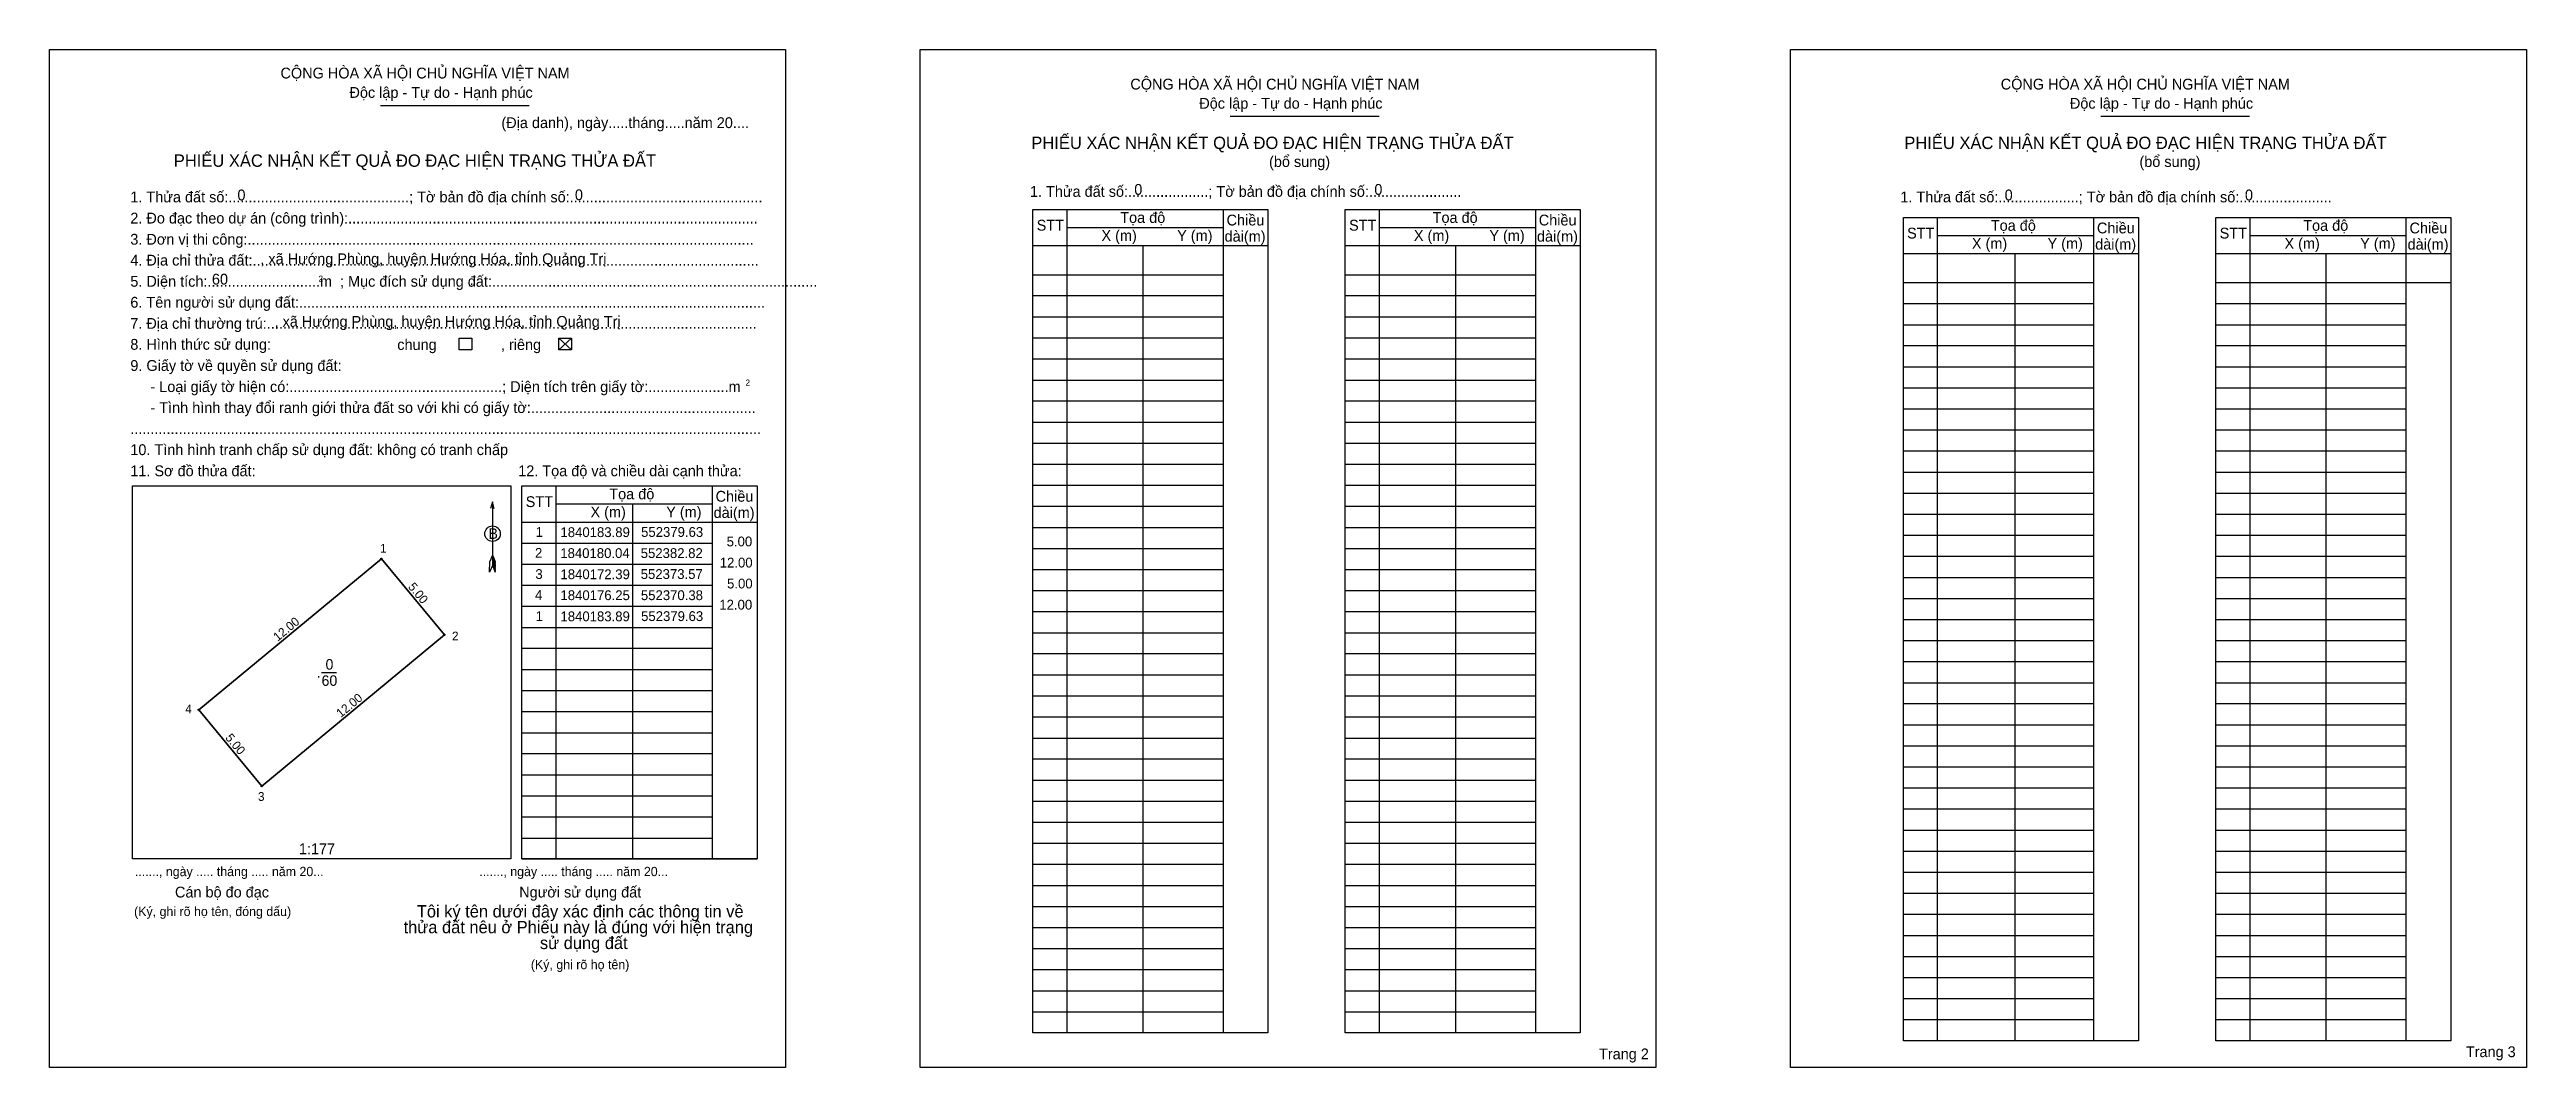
# Model space of a CAD drawing. Extents: x 552363 to 552488, y 1840158 to 1840210.
import ezdxf

# ---------------------------------------------------------------- set-up
doc = ezdxf.new("R2010")
doc.units = 0
for name, color, linetype in [('Level 1', 7, 'Continuous'), ('Level 10', 7, 'Continuous'), ('Level 11', 7, 'Continuous'), ('Level 13', 7, 'Continuous'), ('Level 15', 7, 'Continuous'), ('Level 2', 7, 'Continuous'), ('Level 48', 7, 'Continuous'), ('Level 49', 7, 'Continuous'), ('Level 50', 7, 'Continuous'), ('Level 52', 7, 'Continuous'), ('Level 55', 7, 'Continuous'), ('Level 6', 7, 'Continuous'), ('Level 9', 7, 'Continuous')]:
    doc.layers.add(name, color=color, linetype=linetype)

msp = doc.modelspace()

# ---------------------------------------------------------------- linework, layer by layer
at = {"layer": 'Level 1'}
for p, q in [((552362.83, 1840209.66), (552362.83, 1840209.66)), ((552406.89, 1840209.66), (552406.89, 1840209.66)), ((552379.58, 1840206.84), (552387.11, 1840206.84)), ((552422.59, 1840206.29), (552430.12, 1840206.29)), ((552466.64, 1840206.29), (552474.17, 1840206.29)), ((552414.32, 1840201.57), (552414.32, 1840159.9)), ((552422.22, 1840201.57), (552422.22, 1840159.9)), ((552430.13, 1840201.57), (552430.13, 1840159.9)), ((552438.03, 1840201.57), (552438.03, 1840159.9)), ((552414.32, 1840200.65), (552422.22, 1840200.65)), ((552430.13, 1840200.65), (552438.03, 1840200.65)), ((552458.37, 1840201.17), (552458.37, 1840159.5)), ((552458.37, 1840200.26), (552466.28, 1840200.26)), ((552466.28, 1840201.17), (552466.28, 1840159.5)), ((552474.19, 1840201.17), (552474.19, 1840159.5)), ((552474.19, 1840200.26), (552482.09, 1840200.26)), ((552482.09, 1840201.17), (552482.09, 1840159.5)), ((552412.6, 1840199.74), (552424.49, 1840199.74)), ((552412.6, 1840199.74), (552422.22, 1840199.74)), ((552418.16, 1840199.74), (552418.16, 1840159.9)), ((552428.41, 1840199.74), (552440.3, 1840199.74)), ((552428.41, 1840199.74), (552438.03, 1840199.74)), ((552433.99, 1840199.74), (552433.99, 1840159.9)), ((552456.66, 1840199.34), (552468.55, 1840199.34)), ((552456.66, 1840199.34), (552466.28, 1840199.34)), ((552462.29, 1840199.34), (552462.29, 1840159.5)), ((552472.47, 1840199.34), (552484.36, 1840199.34)), ((552472.47, 1840199.34), (552482.09, 1840199.34)), ((552478.03, 1840199.34), (552478.03, 1840159.5)), ((552412.6, 1840198.27), (552422.22, 1840198.27)), ((552428.41, 1840198.27), (552438.03, 1840198.27)), ((552456.66, 1840197.88), (552466.28, 1840197.88)), ((552472.47, 1840197.88), (552482.09, 1840197.88)), ((552482.09, 1840197.88), (552484.36, 1840197.88)), ((552412.6, 1840197.21), (552422.22, 1840197.21)), ((552428.41, 1840197.21), (552438.03, 1840197.21)), ((552456.66, 1840196.81), (552466.28, 1840196.81)), ((552472.47, 1840196.81), (552482.09, 1840196.81)), ((552388.61, 1840195.05), (552389.25, 1840194.46)), ((552388.61, 1840194.46), (552389.25, 1840195.05)), ((552412.6, 1840196.14), (552422.22, 1840196.14)), ((552412.6, 1840195.08), (552422.22, 1840195.08)), ((552428.41, 1840196.14), (552438.03, 1840196.14)), ((552428.41, 1840195.08), (552438.03, 1840195.08)), ((552456.66, 1840195.74), (552466.28, 1840195.74)), ((552472.47, 1840195.74), (552482.09, 1840195.74)), ((552412.6, 1840194.01), (552422.22, 1840194.01)), ((552428.41, 1840194.01), (552438.03, 1840194.01)), ((552456.66, 1840194.68), (552466.28, 1840194.68)), ((552472.47, 1840194.68), (552482.09, 1840194.68)), ((552412.6, 1840192.94), (552422.22, 1840192.94)), ((552428.41, 1840192.94), (552438.03, 1840192.94)), ((552456.66, 1840193.61), (552466.28, 1840193.61)), ((552456.66, 1840192.55), (552466.28, 1840192.55)), ((552472.47, 1840193.61), (552482.09, 1840193.61)), ((552472.47, 1840192.55), (552482.09, 1840192.55)), ((552412.6, 1840191.88), (552422.22, 1840191.88)), ((552428.41, 1840191.88), (552438.03, 1840191.88)), ((552456.66, 1840191.48), (552466.28, 1840191.48)), ((552472.47, 1840191.48), (552482.09, 1840191.48)), ((552412.6, 1840190.81), (552422.22, 1840190.81)), ((552428.41, 1840190.81), (552438.03, 1840190.81)), ((552456.66, 1840190.42), (552466.28, 1840190.42)), ((552472.47, 1840190.42), (552482.09, 1840190.42)), ((552412.6, 1840189.75), (552422.22, 1840189.75)), ((552428.41, 1840189.75), (552438.03, 1840189.75)), ((552456.66, 1840189.35), (552466.28, 1840189.35)), ((552472.47, 1840189.35), (552482.09, 1840189.35)), ((552367.03, 1840187.57), (552367.03, 1840187.57)), ((552386.74, 1840187.58), (552398.64, 1840187.58)), ((552388.46, 1840187.58), (552388.46, 1840168.7)), ((552396.36, 1840187.58), (552396.36, 1840168.7)), ((552412.6, 1840188.68), (552422.22, 1840188.68)), ((552412.6, 1840187.62), (552422.22, 1840187.62)), ((552428.41, 1840188.68), (552438.03, 1840188.68)), ((552428.41, 1840187.62), (552438.03, 1840187.62)), ((552456.66, 1840188.28), (552466.28, 1840188.28)), ((552472.47, 1840188.28), (552482.09, 1840188.28)), ((552385.25, 1840186.77), (552385.25, 1840183.55)), ((552388.46, 1840186.67), (552396.36, 1840186.67)), ((552392.33, 1840186.67), (552392.33, 1840168.7)), ((552412.6, 1840186.55), (552422.22, 1840186.55)), ((552428.41, 1840186.55), (552438.03, 1840186.55)), ((552456.66, 1840187.22), (552466.28, 1840187.22)), ((552472.47, 1840187.22), (552482.09, 1840187.22)), ((552386.74, 1840185.75), (552398.64, 1840185.75)), ((552386.74, 1840185.75), (552396.36, 1840185.75)), ((552412.6, 1840185.48), (552422.22, 1840185.48)), ((552428.41, 1840185.48), (552438.03, 1840185.48)), ((552456.66, 1840186.15), (552466.28, 1840186.15)), ((552456.66, 1840185.09), (552466.28, 1840185.09)), ((552472.47, 1840186.15), (552482.09, 1840186.15)), ((552472.47, 1840185.09), (552482.09, 1840185.09)), ((552385.1, 1840183.22), (552385.11, 1840183.75)), ((552385.25, 1840184.08), (552385.11, 1840183.75)), ((552385.25, 1840184.08), (552385.38, 1840183.75)), ((552385.25, 1840184.03), (552385.38, 1840183.7)), ((552385.25, 1840183.99), (552385.38, 1840183.66)), ((552385.25, 1840183.94), (552385.38, 1840183.61)), ((552385.25, 1840183.89), (552385.38, 1840183.56)), ((552385.25, 1840183.85), (552385.38, 1840183.51)), ((552385.25, 1840183.8), (552385.38, 1840183.46)), ((552385.25, 1840183.75), (552385.39, 1840183.42)), ((552385.39, 1840183.22), (552385.38, 1840183.75)), ((552386.74, 1840184.69), (552396.36, 1840184.69)), ((552412.6, 1840184.42), (552422.22, 1840184.42)), ((552428.41, 1840184.42), (552438.03, 1840184.42)), ((552456.66, 1840184.02), (552466.28, 1840184.02)), ((552472.47, 1840184.02), (552482.09, 1840184.02)), ((552385.25, 1840183.55), (552385.1, 1840183.22)), ((552385.25, 1840183.71), (552385.39, 1840183.37)), ((552385.25, 1840183.66), (552385.39, 1840183.32)), ((552385.25, 1840183.62), (552385.39, 1840183.27)), ((552385.25, 1840183.55), (552385.39, 1840183.22)), ((552386.74, 1840183.62), (552396.36, 1840183.62)), ((552386.74, 1840182.55), (552396.36, 1840182.55)), ((552412.6, 1840183.35), (552422.22, 1840183.35)), ((552428.41, 1840183.35), (552438.03, 1840183.35)), ((552456.66, 1840182.95), (552466.28, 1840182.95)), ((552472.47, 1840182.95), (552482.09, 1840182.95)), ((552386.74, 1840181.49), (552396.36, 1840181.49)), ((552412.6, 1840182.29), (552422.22, 1840182.29)), ((552412.6, 1840181.22), (552422.22, 1840181.22)), ((552428.41, 1840182.29), (552438.03, 1840182.29)), ((552428.41, 1840181.22), (552438.03, 1840181.22)), ((552456.66, 1840181.89), (552466.28, 1840181.89)), ((552472.47, 1840181.89), (552482.09, 1840181.89)), ((552386.74, 1840180.42), (552396.36, 1840180.42)), ((552412.6, 1840180.15), (552422.22, 1840180.15)), ((552428.41, 1840180.15), (552438.03, 1840180.15)), ((552456.66, 1840180.82), (552466.28, 1840180.82)), ((552472.47, 1840180.82), (552482.09, 1840180.82)), ((552386.74, 1840179.36), (552396.36, 1840179.36)), ((552412.6, 1840179.09), (552422.22, 1840179.09)), ((552428.41, 1840179.09), (552438.03, 1840179.09)), ((552456.66, 1840179.76), (552466.28, 1840179.76)), ((552472.47, 1840179.76), (552482.09, 1840179.76)), ((552386.74, 1840178.29), (552396.36, 1840178.29)), ((552412.6, 1840178.02), (552422.22, 1840178.02)), ((552428.41, 1840178.02), (552438.03, 1840178.02)), ((552456.66, 1840178.69), (552466.28, 1840178.69)), ((552456.66, 1840177.62), (552466.28, 1840177.62)), ((552472.47, 1840178.69), (552482.09, 1840178.69)), ((552472.47, 1840177.62), (552482.09, 1840177.62)), ((552386.74, 1840177.22), (552396.36, 1840177.22)), ((552412.6, 1840176.96), (552422.22, 1840176.96)), ((552428.41, 1840176.96), (552438.03, 1840176.96)), ((552456.66, 1840176.56), (552466.28, 1840176.56)), ((552472.47, 1840176.56), (552482.09, 1840176.56)), ((552386.74, 1840176.16), (552396.36, 1840176.16)), ((552386.74, 1840175.09), (552396.36, 1840175.09)), ((552412.6, 1840175.89), (552422.22, 1840175.89)), ((552428.41, 1840175.89), (552438.03, 1840175.89)), ((552456.66, 1840175.49), (552466.28, 1840175.49)), ((552472.47, 1840175.49), (552482.09, 1840175.49)), ((552386.74, 1840174.03), (552396.36, 1840174.03)), ((552412.6, 1840174.82), (552422.22, 1840174.82)), ((552412.6, 1840173.76), (552422.22, 1840173.76)), ((552428.41, 1840174.82), (552438.03, 1840174.82)), ((552428.41, 1840173.76), (552438.03, 1840173.76)), ((552456.66, 1840174.43), (552466.28, 1840174.43)), ((552472.47, 1840174.43), (552482.09, 1840174.43)), ((552386.74, 1840172.96), (552396.36, 1840172.96)), ((552412.6, 1840172.69), (552422.22, 1840172.69)), ((552428.41, 1840172.69), (552438.03, 1840172.69)), ((552456.66, 1840173.36), (552466.28, 1840173.36)), ((552472.47, 1840173.36), (552482.09, 1840173.36)), ((552386.74, 1840171.89), (552396.36, 1840171.89)), ((552412.6, 1840171.63), (552422.22, 1840171.63)), ((552428.41, 1840171.63), (552438.03, 1840171.63)), ((552456.66, 1840172.3), (552466.28, 1840172.3)), ((552456.66, 1840171.23), (552466.28, 1840171.23)), ((552472.47, 1840172.3), (552482.09, 1840172.3)), ((552472.47, 1840171.23), (552482.09, 1840171.23)), ((552386.74, 1840170.83), (552396.36, 1840170.83)), ((552412.6, 1840170.56), (552422.22, 1840170.56)), ((552428.41, 1840170.56), (552438.03, 1840170.56)), ((552456.66, 1840170.16), (552466.28, 1840170.16)), ((552472.47, 1840170.16), (552482.09, 1840170.16)), ((552386.17, 1840168.7), (552386.17, 1840168.7)), ((552386.74, 1840169.76), (552396.36, 1840169.76)), ((552386.74, 1840168.7), (552398.64, 1840168.7)), ((552412.6, 1840169.5), (552422.22, 1840169.5)), ((552428.41, 1840169.5), (552438.03, 1840169.5)), ((552456.66, 1840169.1), (552466.28, 1840169.1)), ((552472.47, 1840169.1), (552482.09, 1840169.1)), ((552412.6, 1840168.43), (552422.22, 1840168.43)), ((552428.41, 1840168.43), (552438.03, 1840168.43)), ((552456.66, 1840168.03), (552466.28, 1840168.03)), ((552472.47, 1840168.03), (552482.09, 1840168.03)), ((552412.6, 1840167.36), (552422.22, 1840167.36)), ((552412.6, 1840166.3), (552422.22, 1840166.3)), ((552428.41, 1840167.36), (552438.03, 1840167.36)), ((552428.41, 1840166.3), (552438.03, 1840166.3)), ((552456.66, 1840166.97), (552466.28, 1840166.97)), ((552472.47, 1840166.97), (552482.09, 1840166.97)), ((552412.6, 1840165.23), (552422.22, 1840165.23)), ((552428.41, 1840165.23), (552438.03, 1840165.23)), ((552456.66, 1840165.9), (552466.28, 1840165.9)), ((552472.47, 1840165.9), (552482.09, 1840165.9)), ((552412.6, 1840164.17), (552422.22, 1840164.17)), ((552428.41, 1840164.17), (552438.03, 1840164.17)), ((552456.66, 1840164.83), (552466.28, 1840164.83)), ((552456.66, 1840163.77), (552466.28, 1840163.77)), ((552472.47, 1840164.83), (552482.09, 1840164.83)), ((552472.47, 1840163.77), (552482.09, 1840163.77)), ((552412.6, 1840163.1), (552422.22, 1840163.1)), ((552428.41, 1840163.1), (552438.03, 1840163.1)), ((552456.66, 1840162.7), (552466.28, 1840162.7)), ((552472.47, 1840162.7), (552482.09, 1840162.7)), ((552412.6, 1840162.03), (552422.22, 1840162.03)), ((552428.41, 1840162.03), (552438.03, 1840162.03)), ((552456.66, 1840161.64), (552466.28, 1840161.64)), ((552472.47, 1840161.64), (552482.09, 1840161.64)), ((552412.6, 1840160.97), (552422.22, 1840160.97)), ((552428.41, 1840160.97), (552438.03, 1840160.97)), ((552456.66, 1840160.57), (552466.28, 1840160.57)), ((552472.47, 1840160.57), (552482.09, 1840160.57)), ((552400.08, 1840158.15), (552400.08, 1840158.15)), ((552444.13, 1840158.15), (552444.13, 1840158.15))]:
    msp.add_line(p, q, dxfattribs=at)
for points in [[(552412.6, 1840201.57), (552424.49, 1840201.57), (552424.49, 1840159.9), (552412.6, 1840159.9)], [(552428.41, 1840201.57), (552440.3, 1840201.57), (552440.3, 1840159.9), (552428.41, 1840159.9)], [(552456.66, 1840201.17), (552468.55, 1840201.17), (552468.55, 1840159.5), (552456.66, 1840159.5)], [(552472.47, 1840201.17), (552484.36, 1840201.17), (552484.36, 1840159.5), (552472.47, 1840159.5)], [(552367.03, 1840187.58), (552386.18, 1840187.58), (552386.18, 1840168.7), (552367.03, 1840168.7)], [(552386.74, 1840187.58), (552398.64, 1840187.58), (552398.64, 1840168.7), (552386.74, 1840168.7)]]:
    msp.add_lwpolyline(points, close=True, dxfattribs=at)
msp.add_lwpolyline([(552385.34, 1840186.43), (552385.25, 1840186.77), (552385.15, 1840186.43)], dxfattribs=at)
msp.add_circle((552385.25, 1840185.16), 0.393, dxfattribs=at)
at = {"layer": 'Level 10'}
msp.add_lwpolyline([(552382.82, 1840180.04), (552373.57, 1840172.39), (552370.38, 1840176.25), (552379.63, 1840183.89)], close=True, dxfattribs=at)
at = {"layer": 'Level 11'}
for centre in [(552379.63, 1840183.89), (552382.82, 1840180.04), (552382.82, 1840180.04), (552370.38, 1840176.25), (552373.57, 1840172.39)]:
    msp.add_circle(centre, 0.0355, dxfattribs=at)
at = {"layer": 'Level 15'}
for points in [[(552382.82, 1840180.04), (552379.63, 1840183.89), (552370.38, 1840176.25), (552373.57, 1840172.39)], [(552373.57, 1840172.39), (552382.82, 1840180.04)]]:
    msp.add_lwpolyline(points, dxfattribs=at)
at = {"layer": 'Level 2'}
for points in [[(552362.83, 1840209.66), (552400.08, 1840209.66), (552400.08, 1840158.15), (552362.83, 1840158.15)], [(552406.89, 1840209.66), (552444.13, 1840209.66), (552444.13, 1840158.15), (552406.89, 1840158.15)], [(552450.94, 1840209.66), (552488.19, 1840209.66), (552488.19, 1840158.15), (552450.94, 1840158.15)]]:
    msp.add_lwpolyline(points, close=True, dxfattribs=at)
at = {"layer": 'Level 50'}
for points in [[(552383.57, 1840195.05), (552384.21, 1840195.05), (552384.21, 1840194.46), (552383.57, 1840194.46)], [(552388.61, 1840195.05), (552389.25, 1840195.05), (552389.25, 1840194.46), (552388.61, 1840194.46)]]:
    msp.add_lwpolyline(points, close=True, dxfattribs=at)
at = {"layer": 'Level 9'}
msp.add_line((552376.6, 1840178.14), (552377.36, 1840178.14), dxfattribs=at)

# ---------------------------------------------------------------- texts
at = {"layer": 'Level 1'}
for s, height, p in [('CỘNG HÒA XÃ HỘI CHỦ NGHĨA VIỆT NAM', 0.5471, (552374.52, 1840208.2)), ('Độc lập - Tự do - Hạnh phúc', 0.5471, (552378.01, 1840207.22)), ('CỘNG HÒA XÃ HỘI CHỦ NGHĨA VIỆT NAM', 0.5471, (552417.53, 1840207.64)), ('CỘNG HÒA XÃ HỘI CHỦ NGHĨA VIỆT NAM', 0.5471, (552461.58, 1840207.64)), ('Độc lập - Tự do - Hạnh phúc', 0.5471, (552421.02, 1840206.67)), ('Độc lập - Tự do - Hạnh phúc', 0.5471, (552465.08, 1840206.67)), ('(Địa danh), ngày.....tháng.....năm 20....', 0.5471, (552385.7, 1840205.69)), ('PHIẾU XÁC NHẬN KẾT QUẢ ĐO ĐẠC HIỆN TRẠNG THỬA ĐẤT', 0.6253, (552412.52, 1840204.63)), ('PHIẾU XÁC NHẬN KẾT QUẢ ĐO ĐẠC HIỆN TRẠNG THỬA ĐẤT', 0.6253, (552456.7, 1840204.63)), ('PHIẾU XÁC NHẬN KẾT QUẢ ĐO ĐẠC HIỆN TRẠNG THỬA ĐẤT', 0.6253, (552369.12, 1840203.73)), ('(bổ sung)', 0.547, (552424.55, 1840203.72)), ('(bổ sung)', 0.547, (552468.6, 1840203.72)), ('1. Thửa đất số:.............................................; Tờ bản đồ địa chính số:................................................', 0.54712, (552366.92, 1840201.93)), ('1. Thửa đất số:....................; Tờ bản đồ địa chính số:.......................', 0.5471, (552412.45, 1840202.21)), ('1. Thửa đất số:....................; Tờ bản đồ địa chính số:.......................', 0.5471, (552456.5, 1840201.93)), ('2. Đo đạc theo dự án (công trình):......................................................................................................', 0.54712, (552366.92, 1840200.86)), ('Tọa độ', 0.547, (552417.02, 1840200.89)), ('Chiều ', 0.547, (552422.4, 1840200.76)), ('Tọa độ', 0.547, (552432.83, 1840200.89)), ('Chiều ', 0.547, (552438.2, 1840200.76)), ('3. Đơn vị thi công:..............................................................................................................................', 0.54712, (552366.92, 1840199.79)), ('STT', 0.547, (552412.79, 1840200.5)), ('X (m)', 0.547, (552416.07, 1840199.98)), ('Y (m)', 0.547, (552419.9, 1840199.98)), ('dài(m)', 0.547, (552422.3, 1840199.94)), ('STT', 0.547, (552428.6, 1840200.5)), ('X (m)', 0.547, (552431.88, 1840199.98)), ('Y (m)', 0.547, (552435.7, 1840199.98)), ('dài(m)', 0.547, (552438.11, 1840199.94)), ('STT', 0.547, (552456.84, 1840200.1)), ('X (m)', 0.547, (552460.12, 1840199.58)), ('Tọa độ', 0.547, (552461.08, 1840200.49)), ('Y (m)', 0.547, (552463.95, 1840199.58)), ('dài(m)', 0.547, (552466.36, 1840199.54)), ('Chiều ', 0.547, (552466.45, 1840200.36)), ('STT', 0.547, (552472.66, 1840200.1)), ('X (m)', 0.547, (552475.94, 1840199.58)), ('Tọa độ', 0.547, (552476.89, 1840200.49)), ('Y (m)', 0.547, (552479.77, 1840199.58)), ('dài(m)', 0.547, (552482.17, 1840199.54)), ('Chiều ', 0.547, (552482.27, 1840200.36)), ('4. Địa chỉ thửa đất:..............................................................................................................................', 0.54712, (552366.92, 1840198.73)), ('5. Diện tích:............................m  ; Mục đích sử dụng đất:.................................................................................', 0.54712, (552366.92, 1840197.66)), ('2', 0.313, (552376.44, 1840197.91)), ('6. Tên người sử dụng đất:....................................................................................................................', 0.54712, (552366.92, 1840196.6)), ('7. Địa chỉ thường trú:..........................................................................................................................', 0.54712, (552366.92, 1840195.53)), ('chung                , riêng', 0.5471, (552380.43, 1840194.46)), ('9. Giấy tờ về quyền sử dụng đất:', 0.5471, (552366.92, 1840193.4)), ('     - Loại giấy tờ hiện có:.....................................................; Diện tích trên giấy tờ:....................m', 0.54712, (552366.92, 1840192.33)), ('2', 0.313, (552398.05, 1840192.65)), ('     - Tình hình thay đổi ranh giới thửa đất so với khi có giấy tờ:........................................................', 0.54712, (552366.92, 1840191.27)), ('.............................................................................................................................................................', 0.54712, (552366.92, 1840190.2)), ('10. Tình hình tranh chấp sử dụng đất: không có tranh chấp', 0.5471, (552366.92, 1840189.14)), ('11. Sơ đồ thửa đất:', 0.5471, (552366.92, 1840188.07)), ('12. Tọa độ và chiều dài cạnh thửa:', 0.5471, (552386.55, 1840188.07)), ('STT', 0.547, (552386.93, 1840186.51)), ('X (m)', 0.547, (552390.21, 1840185.99)), ('Tọa độ', 0.547, (552391.16, 1840186.9)), ('Y (m)', 0.547, (552394.04, 1840185.99)), ('dài(m)', 0.547, (552396.44, 1840185.96)), ('Chiều ', 0.547, (552396.54, 1840186.78)), ('B', 0.533, (552385.05, 1840184.9)), ('......., ngày ..... tháng ..... năm 20...', 0.469, (552367.15, 1840167.83)), ('......., ngày ..... tháng ..... năm 20...', 0.469, (552384.58, 1840167.83)), ('(Ký, ghi rõ họ tên, đóng dấu)', 0.469, (552367.11, 1840165.81)), ('Cán bộ đo đạc', 0.5471, (552369.18, 1840166.75)), ('Tôi ký tên dưới đây xác định các thông tin về', 0.6217, (552381.42, 1840165.74)), ('Người sử dụng đất', 0.5471, (552386.6, 1840166.75)), ('thửa đất nêu ở Phiếu này là đúng với hiện trạng', 0.6217, (552380.75, 1840164.94)), ('sử dụng đất', 0.6217, (552387.65, 1840164.14)), ('(Ký, ghi rõ họ tên)', 0.469, (552387.19, 1840163.12)), ('Trang 2', 0.547, (552441.25, 1840158.56)), ('Trang 3', 0.547, (552485.12, 1840158.67))]:
    msp.add_text(s, height=height, dxfattribs=at).set_placement(p)
at = {"layer": 'Level 13'}
for s, p in [('0', (552376.8, 1840178.28)), ('.', (552376.35, 1840177.87)), ('60', (552376.6, 1840177.46))]:
    msp.add_text(s, height=0.533, dxfattribs=at).set_placement(p)
at = {"layer": 'Level 48'}
msp.add_text('8. Hình thức sử dụng:', height=0.5471, dxfattribs=at).set_placement((552366.92, 1840194.47))
at = {"layer": 'Level 49'}
for s, rotation, p in [('5.00', 309.5704, (552380.95, 1840182.46)), ('12.00', 39.5704, (552374.38, 1840179.69)), ('12.00', 39.5704, (552377.57, 1840175.83)), ('5.00', 309.5704, (552371.7, 1840174.82))]:
    msp.add_text(s, height=0.444, rotation=rotation, dxfattribs=at).set_placement(p)
at = {"layer": 'Level 52'}
for s, p in [('1', (552387.43, 1840185)), ('1840183.89', (552388.69, 1840184.99)), ('552379.63', (552392.77, 1840185)), ('5.00', (552397.1, 1840184.52)), ('2', (552387.4, 1840183.94)), ('1840180.04', (552388.68, 1840183.93)), ('552382.82', (552392.75, 1840183.93)), ('12.00', (552396.75, 1840183.45)), ('3', (552387.42, 1840182.87)), ('1840172.39', (552388.69, 1840182.86)), ('552373.57', (552392.75, 1840182.87)), ('5.00', (552397.12, 1840182.39)), ('4', (552387.4, 1840181.81)), ('1', (552387.43, 1840180.74)), ('1840183.89', (552388.69, 1840180.73)), ('1840176.25', (552388.69, 1840181.8)), ('552370.38', (552392.76, 1840181.8)), ('552379.63', (552392.77, 1840180.74)), ('12.00', (552396.73, 1840181.32))]:
    msp.add_text(s, height=0.497, dxfattribs=at).set_placement(p)
at = {"layer": 'Level 55'}
for s, p in [('1', (552379.63, 1840183.89)), ('2', (552382.81, 1840180.04)), ('4', (552370.38, 1840176.25)), ('3', (552373.56, 1840172.39))]:
    msp.add_text(s, height=0.0178, dxfattribs=at).set_placement(p)
at = {"layer": 'Level 6'}
for s, height, p in [('0', 0.547, (552372.34, 1840202.03)), ('0', 0.547, (552389.42, 1840202.04)), ('0', 0.547, (552417.73, 1840202.31)), ('0', 0.547, (552429.88, 1840202.31)), ('0', 0.547, (552461.78, 1840202.03)), ('0', 0.547, (552473.94, 1840202.03)), (', xã Hướng Phùng, huyện Hướng Hóa, tỉnh Quảng Trị', 0.5471, (552373.5, 1840198.8)), ('60', 0.547, (552371.05, 1840197.77)), ('.', 0.547, (552384.09, 1840197.75)), (', xã Hướng Phùng, huyện Hướng Hóa, tỉnh Quảng Trị', 0.5471, (552374.22, 1840195.63)), ('1:177', 0.547, (552375.45, 1840168.94))]:
    msp.add_text(s, height=height, dxfattribs=at).set_placement(p)
at = {"layer": 'Level 9'}
for s, p in [('1', (552379.56, 1840184.2)), ('2', (552383.2, 1840179.76)), ('4', (552369.7, 1840176.07)), ('3', (552373.38, 1840171.64))]:
    msp.add_text(s, height=0.444, dxfattribs=at).set_placement(p)

doc.saveas('drawing.dxf')
